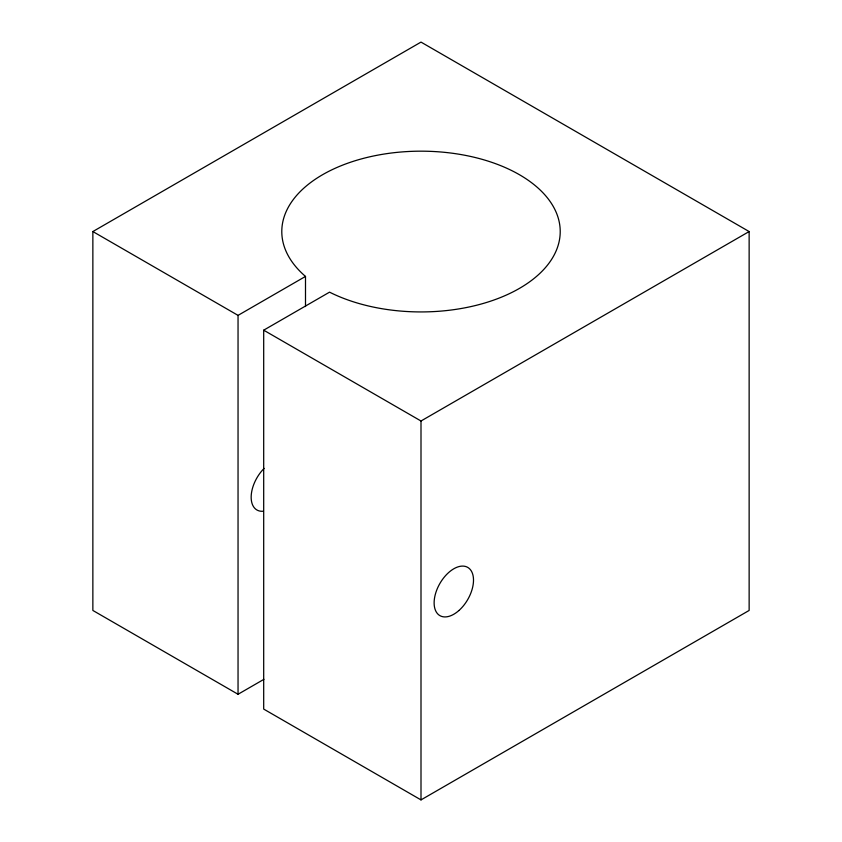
<?xml version="1.0" encoding="UTF-8"?>
<svg xmlns="http://www.w3.org/2000/svg" width="842" height="842" viewBox="0 0 842 842"><rect width="100%" height="100%" fill="white"/><g stroke="black" fill="none" stroke-linecap="round" stroke-linejoin="round"><path stroke-width="1.26" d="M92.862 231.55L421 42.1L749.138 231.55L749.138 610.45L421 799.9L263.693 709.08L263.693 330.18L329.548 292.153A139.214 80.379 0 0 0 554.783 253.789A139.214 80.379 0 0 0 399.371 152.149A139.214 80.379 0 0 0 305.499 276.418L238.044 315.371L92.862 231.55L92.862 610.45L238.044 694.271L263.904 679.336M263.693 330.18L421 421L749.138 231.55M421 421L421 799.9M305.499 276.418L305.499 306.572M238.044 315.371L238.044 694.271M263.325 511.231A27.839 16.072 -60 0 1 251.169 496.738A27.839 16.072 -60 0 1 264.125 468.394M458.911 610.524A27.839 16.072 -60 0 0 467.731 567.392A27.839 16.072 -60 0 0 434.798 596.599A27.839 16.072 -60 0 0 458.911 610.524"/></g></svg>
